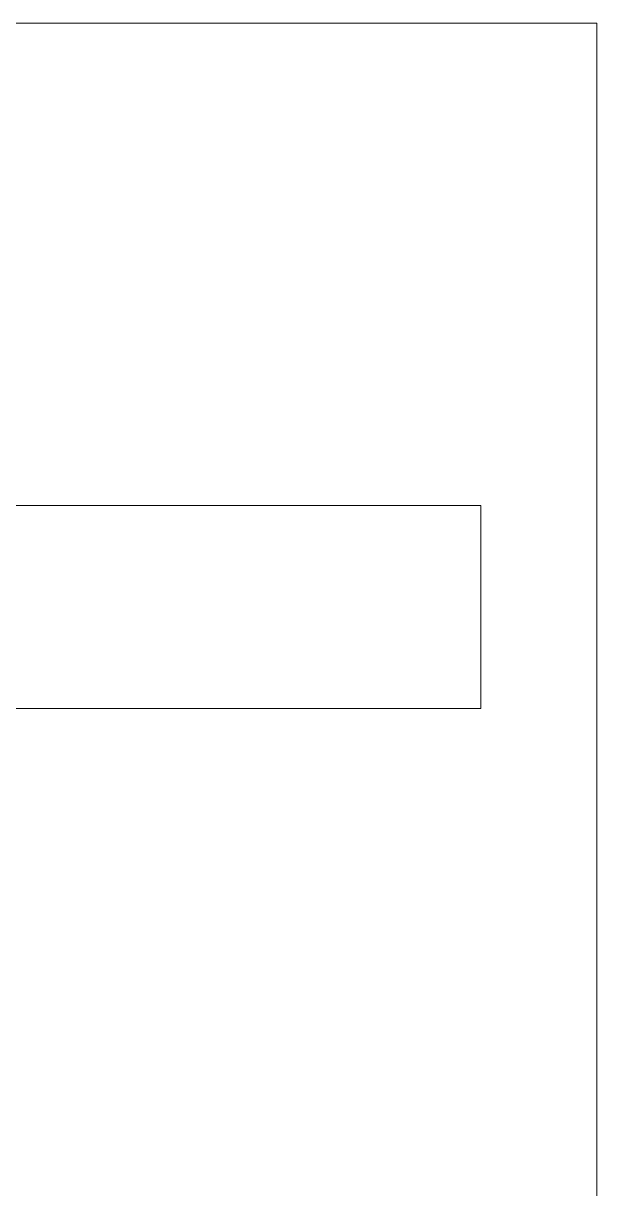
# Model space of a CAD drawing. Header units: millimetres. Extents: x 0 to 14510, y -7775 to 297.
# Drawn here: x 1470.3 to 1569.2, y -1960.4 to -1759.5 of the extents above; entities that cross this region are included whole.
import ezdxf

# ---------------------------------------------------------------- set-up
doc = ezdxf.new("R2010")
doc.units = ezdxf.units.MM
doc.layers.add('eProC - L2', color=41, linetype='Continuous', lineweight=20)

msp = doc.modelspace()

# ---------------------------------------------------------------- linework, layer by layer
at = {"layer": 'eProC - L2'}
for p, q in [((1569.21, -1759.46), (1569.21, -2759.46)), ((1549.21, -1842.61), (1468.02, -1842.61)), ((1549.21, -1877.61), (1549.21, -1842.61)), ((1468.02, -1877.61), (1549.21, -1877.61))]:
    msp.add_line(p, q, dxfattribs=at)
msp.add_lwpolyline([(1089.21, -1759.46), (1569.21, -1759.46), (1569.21, -2759.46), (1089.21, -2759.46), (1089.21, -1759.46)], dxfattribs=at)

doc.saveas('drawing.dxf')
